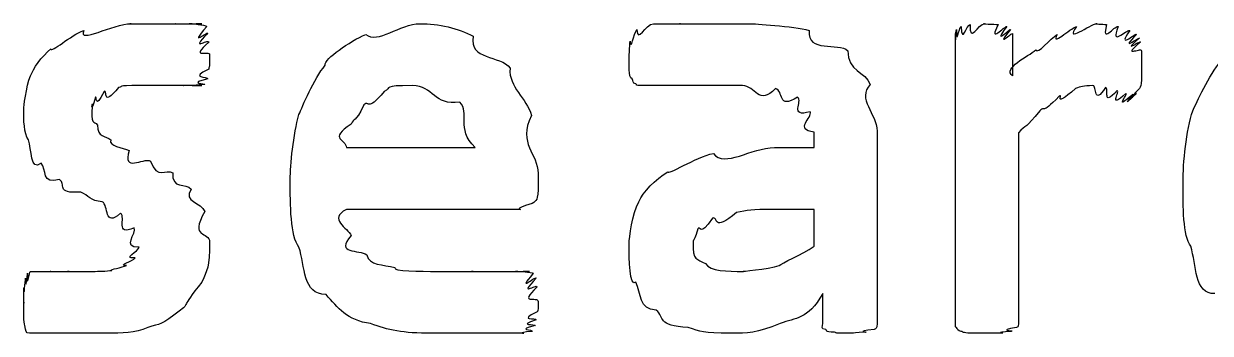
# Model space of a CAD drawing. Header units: millimetres. Extents: x 0 to 216, y 0 to 279.
# Drawn here: x 75.8 to 82.55, y 57.65 to 59.41 of the extents above; entities that cross this region are included whole.
import ezdxf

# ---------------------------------------------------------------- set-up
doc = ezdxf.new("R2010")
doc.units = ezdxf.units.MM
doc.layers.get('0').update_dxf_attribs({"linetype": 'CONTINUOUS'})

msp = doc.modelspace()

# ---------------------------------------------------------------- linework, layer by layer
at = {"color": 0}
for p, q in [((81.1043, 57.7024), (81.1043, 59.3563)), ((81.4296, 59.3563), (81.4296, 59.1136)), ((82.1626, 59.1742), (82.1626, 59.1742)), ((80.2996, 58.7058), (80.2996, 58.7939)), ((80.6581, 58.7996), (80.6581, 57.7024)), ((81.4627, 58.7887), (81.4627, 57.7024)), ((77.6372, 58.7058), (78.3703, 58.7058)), ((80.0735, 58.7058), (80.2996, 58.7058)), ((78.7287, 58.5569), (78.7287, 58.4962)), ((78.6239, 58.353), (77.6372, 58.353)), ((80.2996, 58.353), (80.0626, 58.353)), ((80.2996, 58.1434), (80.2996, 58.353)), ((76.8586, 58.1656), (76.8586, 58.1656)), ((80.3494, 57.7024), (80.3494, 57.8735))]:
    msp.add_line(p, q, dxfattribs=at)
for points in [[(76.1421, 59.3729), (76.1047, 59.2928), (76.309, 59.4113), (76.4124, 59.4113)], [(76.4124, 59.4113), (76.3693, 59.4113), (76.5006, 59.4113), (76.5447, 59.4113)], [(76.5447, 59.4113), (76.575, 59.4113), (76.6286, 59.4113), (76.6657, 59.4113)], [(76.6657, 59.4113), (76.6491, 59.4113), (76.7334, 59.4113), (76.7595, 59.4113)], [(76.7595, 59.4113), (76.7002, 59.4113), (76.8036, 59.4113), (76.8145, 59.4113)], [(76.8145, 59.4113), (76.7263, 59.4113), (76.8382, 59.406), (76.8421, 59.3947)], [(76.8421, 59.3947), (76.7334, 59.2709), (76.8477, 59.37), (76.8477, 59.3563)], [(77.7476, 59.3506), (77.8136, 59.2928), (77.942, 59.4113), (78.0563, 59.4113)], [(78.0563, 59.4113), (78.1625, 59.4113), (78.274, 59.3866), (78.3594, 59.3397)], [(79.2522, 59.3122), (79.2579, 59.2487), (79.2716, 59.3563), (79.291, 59.3781)], [(79.291, 59.3781), (79.2939, 59.2928), (79.3404, 59.4113), (79.3845, 59.4113)], [(79.3845, 59.4113), (79.3821, 59.4113), (79.4798, 59.4113), (79.539, 59.4113)], [(79.539, 59.4113), (79.5002, 59.4113), (79.6604, 59.4113), (79.7264, 59.4113)], [(79.7264, 59.4113), (79.7539, 59.4113), (79.8657, 59.4113), (79.9359, 59.4113)], [(79.9359, 59.4113), (79.9553, 59.4113), (80.1797, 59.3975), (80.2721, 59.3729)], [(81.1043, 59.3563), (81.1043, 59.2638), (81.1057, 59.37), (81.11, 59.3781)], [(81.11, 59.3781), (81.1114, 59.279), (81.1223, 59.3908), (81.1375, 59.3947)], [(81.1375, 59.3947), (81.1403, 59.2899), (81.1678, 59.406), (81.1872, 59.406)], [(81.1872, 59.406), (81.1816, 59.2928), (81.2366, 59.4113), (81.2698, 59.4113)], [(81.2698, 59.4113), (81.2437, 59.4113), (81.3248, 59.4085), (81.347, 59.406)], [(81.347, 59.406), (81.2878, 59.2899), (81.3855, 59.4018), (81.3964, 59.3947)], [(81.3964, 59.3947), (81.3096, 59.279), (81.4144, 59.3852), (81.4186, 59.3781)], [(81.4186, 59.3781), (81.3209, 59.2638), (81.4296, 59.363), (81.4296, 59.3563)], [(81.6832, 59.3506), (81.6448, 59.2748), (81.7563, 59.3866), (81.7933, 59.3947)], [(81.7933, 59.3947), (81.7217, 59.2928), (81.872, 59.4113), (81.9094, 59.4113)], [(81.9094, 59.4113), (81.89, 59.4113), (81.9422, 59.4085), (81.9644, 59.406)], [(81.9644, 59.406), (81.934, 59.2899), (82.0085, 59.4018), (82.0304, 59.3947)], [(82.0304, 59.3947), (81.9824, 59.2748), (82.0773, 59.3796), (82.0967, 59.3729)], [(75.9548, 59.2681), (75.9548, 59.242), (76.0677, 59.3467), (76.1421, 59.3729)], [(76.8477, 59.3563), (76.7373, 59.2459), (76.8533, 59.3288), (76.8533, 59.3065)], [(76.8533, 59.3065), (76.7401, 59.2046), (76.8586, 59.2638), (76.8586, 59.2349)], [(77.5159, 59.1742), (77.512, 59.213), (77.6552, 59.3094), (77.7476, 59.3506)], [(78.3594, 59.3397), (78.3318, 59.2018), (78.5139, 59.2349), (78.5689, 59.1577)], [(79.2469, 59.213), (79.2469, 59.2046), (79.2484, 59.2899), (79.2522, 59.3122)], [(80.2721, 59.3729), (80.2569, 59.242), (80.4376, 59.3079), (80.4926, 59.2571)], [(81.5619, 59.2624), (81.5703, 59.2307), (81.6462, 59.3288), (81.6832, 59.3506)], [(82.0967, 59.3729), (82.0194, 59.2596), (82.127, 59.3577), (82.1351, 59.3506)], [(82.1351, 59.3506), (82.0332, 59.2459), (82.1475, 59.3355), (82.1517, 59.3288)], [(82.1517, 59.3288), (82.0416, 59.2349), (82.1574, 59.3178), (82.1574, 59.3065)], [(82.1574, 59.3065), (82.0441, 59.213), (82.1626, 59.279), (82.1626, 59.2571)], [(75.8391, 59.1136), (75.8515, 59.1538), (75.9023, 59.224), (75.9548, 59.2681)], [(80.4926, 59.2571), (80.4884, 59.1386), (80.5931, 59.1414), (80.6192, 59.0642)], [(81.4296, 59.1136), (81.3689, 59.1577), (81.5206, 59.2254), (81.5619, 59.2624)], [(82.1626, 59.2571), (82.1626, 59.1714), (82.1626, 59.2102), (82.1626, 59.1742)], [(76.8586, 59.2349), (76.8586, 59.1467), (76.8558, 59.1771), (76.8533, 59.1524)], [(77.3673, 58.8931), (77.3864, 58.94), (77.4527, 59.0973), (77.5159, 59.1742)], [(79.2469, 59.1467), (79.2469, 59.1386), (79.2469, 59.1908), (79.2469, 59.213)], [(82.1626, 59.1742), (82.1626, 59.1026), (82.1626, 59.1136), (82.1626, 59.0917)], [(82.4547, 58.9153), (82.477, 58.9594), (82.5486, 59.122), (82.6149, 59.1965)], [(75.8003, 58.9319), (75.8003, 58.922), (75.8126, 59.0585), (75.8391, 59.1136)], [(76.8533, 59.1524), (76.7373, 59.0984), (76.8505, 59.1111), (76.8477, 59.0973)], [(78.5689, 59.1577), (78.5594, 59.0476), (78.6638, 58.9897), (78.6903, 58.8878)], [(79.2635, 59.0973), (79.2498, 59.0984), (79.2498, 59.1273), (79.2469, 59.1467)], [(76.3404, 59.0476), (76.2441, 58.9291), (76.2801, 59.0367), (76.2579, 59.0254)], [(76.4618, 59.0585), (76.3143, 59.0585), (76.3764, 59.0543), (76.3404, 59.0476)], [(76.5997, 59.0585), (76.5281, 59.0585), (76.5129, 59.0585), (76.4618, 59.0585)], [(76.7045, 59.0585), (76.6078, 59.0585), (76.6396, 59.0585), (76.5997, 59.0585)], [(76.7761, 59.0585), (76.6671, 59.0585), (76.7334, 59.0585), (76.7045, 59.0585)], [(76.8145, 59.0585), (76.7045, 59.0585), (76.7941, 59.0585), (76.7761, 59.0585)], [(76.8311, 59.0642), (76.7182, 59.0585), (76.8216, 59.0585), (76.8145, 59.0585)], [(76.8477, 59.0973), (76.7292, 59.0695), (76.8382, 59.0709), (76.8311, 59.0642)], [(78.0122, 59.0585), (77.8387, 59.0585), (77.899, 59.0476), (77.8524, 59.0254)], [(78.2821, 58.965), (78.136, 58.94), (78.1332, 59.0585), (78.0122, 59.0585)], [(79.2854, 59.0695), (79.2649, 59.0723), (79.2702, 59.086), (79.2635, 59.0973)], [(79.3129, 59.0585), (79.2797, 59.0585), (79.2925, 59.0613), (79.2854, 59.0695)], [(79.3845, 59.0585), (79.3048, 59.0585), (79.3267, 59.0585), (79.3129, 59.0585)], [(79.5059, 59.0585), (79.3708, 59.0585), (79.4177, 59.0585), (79.3845, 59.0585)], [(79.6713, 59.0585), (79.5845, 59.0585), (79.5528, 59.0585), (79.5059, 59.0585)], [(79.8918, 59.0585), (79.7126, 59.0585), (79.7373, 59.0585), (79.6713, 59.0585)], [(80.0791, 59.0419), (79.9853, 58.94), (79.9648, 59.0585), (79.8918, 59.0585)], [(80.2058, 58.9926), (80.0876, 58.9181), (80.1303, 59.031), (80.0791, 59.0419)], [(80.6192, 59.0642), (80.5395, 58.9841), (80.6581, 58.8987), (80.6581, 58.7996)], [(81.788, 59.0419), (81.6472, 58.922), (81.7273, 59.0201), (81.6942, 58.9979)], [(81.8871, 59.0585), (81.8279, 59.0585), (81.8212, 59.0532), (81.788, 59.0419)], [(81.9587, 59.0476), (81.8871, 58.94), (81.9118, 59.0585), (81.8871, 59.0585)], [(82.0251, 59.031), (81.934, 58.9291), (81.9838, 59.0434), (81.9587, 59.0476)], [(82.1517, 59.0419), (82.0332, 58.9181), (82.1422, 59.0215), (82.1351, 59.0144)], [(82.1626, 59.0917), (82.1626, 59.0585), (82.1588, 59.0532), (82.1517, 59.0419)], [(76.2081, 58.9926), (76.1781, 58.885), (76.1919, 58.9675), (76.1919, 58.9538)], [(76.2579, 59.0254), (76.2, 58.9111), (76.2194, 59.0063), (76.2081, 58.9926)], [(77.8524, 59.0254), (77.7476, 58.9001), (77.7695, 58.9813), (77.7363, 58.9485)], [(80.2778, 58.9097), (80.1536, 58.874), (80.239, 58.9703), (80.2058, 58.9926)], [(81.6942, 58.9979), (81.5813, 58.8821), (81.624, 58.9509), (81.5841, 58.9153)], [(82.0745, 59.0144), (81.9711, 58.9181), (82.0431, 59.0268), (82.0251, 59.031)], [(82.1133, 59.0091), (82, 58.9068), (82.0882, 59.0102), (82.0745, 59.0144)], [(82.1351, 59.0144), (82.0222, 58.9068), (82.1242, 59.0091), (82.1133, 59.0091)], [(75.8278, 58.7498), (75.8003, 58.7858), (75.8003, 58.8617), (75.8003, 58.9319)], [(76.1919, 58.9538), (76.1781, 58.8229), (76.2, 58.8656), (76.2194, 58.8328)], [(77.7363, 58.9485), (77.6841, 58.838), (77.6827, 58.8821), (77.6647, 58.838)], [(78.3703, 58.7058), (78.2574, 58.8162), (78.3442, 58.9015), (78.2821, 58.965)], [(80.2996, 58.7939), (80.1839, 58.8077), (80.2915, 58.8768), (80.2778, 58.9097)], [(81.5841, 58.9153), (81.504, 58.8119), (81.5068, 58.8395), (81.4627, 58.7887)], [(82.3997, 58.5075), (82.3997, 58.6176), (82.4177, 58.8049), (82.4547, 58.9153)], [(76.2194, 58.8328), (76.2194, 58.7608), (76.2663, 58.7745), (76.2963, 58.7498)], [(77.3176, 58.5241), (77.3176, 58.6024), (77.3342, 58.783), (77.3673, 58.8931)], [(77.6647, 58.838), (77.53, 58.7527), (77.6372, 58.7527), (77.6372, 58.7058)], [(78.6903, 58.8878), (78.6102, 58.7237), (78.7287, 58.674), (78.7287, 58.5569)], [(75.8994, 58.6176), (75.8363, 58.5653), (75.8458, 58.6976), (75.8278, 58.7498)], [(76.2963, 58.7498), (76.2811, 58.7128), (76.364, 58.7072), (76.4011, 58.6892)], [(79.7264, 58.6726), (79.787, 58.5872), (79.944, 58.7058), (80.0735, 58.7058)], [(76.4011, 58.6892), (76.3584, 58.5583), (76.4812, 58.6507), (76.5224, 58.6285)], [(79.4674, 58.5682), (79.4632, 58.5431), (79.623, 58.6507), (79.7264, 58.6726)], [(76.0042, 58.5241), (75.8994, 58.4923), (75.9326, 58.5805), (75.8994, 58.6176)], [(76.5224, 58.6285), (76.5609, 58.5184), (76.6078, 58.5872), (76.6491, 58.5625)], [(76.6491, 58.5625), (76.641, 58.4659), (76.7235, 58.5047), (76.7539, 58.4687)], [(79.302, 58.3971), (79.3238, 58.4521), (79.3972, 58.5241), (79.4674, 58.5682)], [(76.1256, 58.4521), (75.9767, 58.4412), (76.0444, 58.4976), (76.0042, 58.5241)], [(77.3673, 58.1381), (77.3176, 58.2013), (77.3176, 58.3766), (77.3176, 58.5241)], [(78.7287, 58.4962), (78.7287, 58.3971), (78.7178, 58.408), (78.6956, 58.3861)], [(82.4438, 58.1434), (82.3997, 58.2013), (82.3997, 58.371), (82.3997, 58.5075)], [(76.2469, 58.3971), (76.1781, 58.3999), (76.1697, 58.4331), (76.1256, 58.4521)], [(76.7539, 58.4687), (76.7045, 58.3971), (76.8117, 58.3928), (76.8311, 58.342)], [(76.3517, 58.3311), (76.255, 58.2454), (76.2868, 58.3777), (76.2469, 58.3971)], [(78.6956, 58.3861), (78.5661, 58.353), (78.6486, 58.353), (78.6239, 58.353)], [(79.2469, 58.1547), (79.2469, 58.1946), (79.2649, 58.3269), (79.302, 58.3971)], [(76.4286, 58.2482), (76.3185, 58.1988), (76.3845, 58.3089), (76.3517, 58.3311)], [(76.8311, 58.342), (76.7401, 58.1794), (76.8586, 58.2344), (76.8586, 58.1656)], [(77.6372, 58.353), (77.53, 58.2979), (77.6457, 58.2482), (77.6647, 58.2041)], [(79.7207, 58.3036), (79.6438, 58.1875), (79.6562, 58.2676), (79.6382, 58.2429)], [(79.8587, 58.3364), (79.7168, 58.2164), (79.7567, 58.3173), (79.7207, 58.3036)], [(80.0626, 58.353), (79.9483, 58.353), (79.9165, 58.3477), (79.8587, 58.3364)], [(76.4565, 58.1381), (76.3545, 58.1353), (76.4466, 58.2179), (76.4286, 58.2482)], [(79.6382, 58.2429), (79.6064, 58.1395), (79.6107, 58.1946), (79.6107, 58.1656)], [(76.8586, 58.1656), (76.8586, 58.0249), (76.8435, 58.0058), (76.8145, 57.9395)], [(77.6647, 58.2041), (77.567, 58.0954), (77.7117, 58.1272), (77.7529, 58.094)], [(79.6107, 58.1656), (79.6064, 58.0581), (79.6339, 58.0732), (79.6823, 58.0443)], [(76.4342, 58.0775), (76.3545, 58.069), (76.4565, 58.1159), (76.4565, 58.1381)], [(77.5215, 57.8679), (77.3864, 57.8679), (77.403, 58.0305), (77.3673, 58.1381)], [(77.7529, 58.094), (77.7656, 58.0334), (77.8468, 58.0401), (77.9127, 58.0224)], [(79.2854, 57.9395), (79.2469, 57.9039), (79.2469, 58.0732), (79.2469, 58.1547)], [(80.1014, 58.0334), (80.1137, 58.0471), (80.2294, 58.0954), (80.2996, 58.1434)], [(82.5817, 57.8735), (82.4618, 57.8707), (82.477, 58.0362), (82.4438, 58.1434)], [(76.302, 58.0058), (76.2854, 58.0111), (76.3626, 58.0224), (76.3845, 58.0334)], [(76.3845, 58.0334), (76.3295, 58.0334), (76.4233, 58.0581), (76.4342, 58.0775)], [(77.9127, 58.0224), (77.8979, 58.0002), (78.0591, 58.0002), (78.1554, 58.0002)], [(79.6823, 58.0443), (79.7059, 58.0002), (79.805, 58.0002), (79.8971, 58.0002)], [(79.8971, 58.0002), (79.871, 58.0002), (80.0379, 58.0111), (80.1014, 58.0334)], [(75.8003, 57.9067), (75.8031, 57.8418), (75.8074, 57.9466), (75.8112, 57.9617)], [(75.8112, 57.9617), (75.8112, 57.8707), (75.8183, 57.985), (75.8225, 57.9893)], [(75.8225, 57.9893), (75.8183, 57.8817), (75.8306, 58.0002), (75.8391, 58.0002)], [(75.8391, 58.0002), (75.8363, 58.0002), (75.8638, 58.0002), (75.8832, 58.0002)], [(75.8832, 58.0002), (75.8776, 58.0002), (75.9284, 58.0002), (75.9548, 58.0002)], [(75.9548, 58.0002), (75.9326, 58.0002), (76.018, 58.0002), (76.0596, 58.0002)], [(76.0596, 58.0002), (76.0127, 58.0002), (76.145, 58.0002), (76.1972, 58.0002)], [(76.1972, 58.0002), (76.2222, 58.0002), (76.2716, 58.0016), (76.302, 58.0058)], [(78.1554, 58.0002), (78.1886, 58.0002), (78.3001, 58.0002), (78.3594, 58.0002)], [(78.3594, 58.0002), (78.3057, 58.0002), (78.4669, 58.0002), (78.5082, 58.0002)], [(78.5082, 58.0002), (78.5082, 58.0002), (78.5869, 58.0002), (78.613, 58.0002)], [(78.613, 58.0002), (78.5633, 58.0002), (78.6638, 58.0002), (78.679, 58.0002)], [(78.679, 58.0002), (78.5883, 58.0002), (78.697, 57.996), (78.7012, 57.9893)], [(78.7012, 57.9893), (78.5992, 57.8707), (78.7135, 57.9755), (78.7178, 57.9617)], [(78.7178, 57.9617), (78.6074, 57.846), (78.7231, 57.9342), (78.7231, 57.912)], [(75.8003, 57.8238), (75.8003, 57.7977), (75.8003, 57.8845), (75.8003, 57.9067)], [(76.8145, 57.9395), (76.6851, 57.7797), (76.7486, 57.8238), (76.6932, 57.7797)], [(78.7231, 57.912), (78.6102, 57.8019), (78.7287, 57.8626), (78.7287, 57.8294)], [(79.4011, 57.7797), (79.302, 57.7797), (79.3143, 57.8764), (79.2854, 57.9395)], [(75.8059, 57.6915), (75.8003, 57.7095), (75.8003, 57.7688), (75.8003, 57.8238)], [(77.7752, 57.7024), (77.64, 57.7204), (77.5903, 57.7935), (77.5215, 57.8679)], [(78.7287, 57.8294), (78.7287, 57.7465), (78.7259, 57.7868), (78.7231, 57.7688)], [(80.3494, 57.8735), (80.2612, 57.7204), (80.1949, 57.7384), (80.1067, 57.7024)], [(76.6932, 57.7797), (76.5789, 57.6915), (76.5789, 57.7024), (76.5059, 57.6806)], [(78.7231, 57.7688), (78.6074, 57.7137), (78.7206, 57.7384), (78.7178, 57.7247)], [(79.5831, 57.6806), (79.4011, 57.6915), (79.4523, 57.7356), (79.4011, 57.7797)], [(75.8335, 57.6474), (75.8112, 57.6474), (75.8126, 57.6612), (75.8059, 57.6915)], [(78.1223, 57.6474), (77.9568, 57.6474), (77.8743, 57.6654), (77.7752, 57.7024)], [(78.7121, 57.6915), (78.5964, 57.6654), (78.7026, 57.6696), (78.6956, 57.6584)], [(78.7178, 57.7247), (78.6035, 57.6873), (78.715, 57.7024), (78.7121, 57.6915)], [(80.1067, 57.7024), (79.9663, 57.6474), (79.925, 57.6474), (79.8255, 57.6474)], [(80.366, 57.6696), (80.3342, 57.6696), (80.3494, 57.6873), (80.3494, 57.7024)], [(80.6581, 57.7024), (80.6581, 57.6696), (80.6524, 57.6763), (80.6415, 57.6696)], [(81.11, 57.6806), (81.1043, 57.6763), (81.1043, 57.6943), (81.1043, 57.7024)], [(81.4627, 57.7024), (81.4599, 57.6763), (81.4585, 57.6873), (81.4518, 57.6806)], [(75.8941, 57.6474), (75.8363, 57.6474), (75.8472, 57.6474), (75.8335, 57.6474)], [(75.9876, 57.6474), (75.8885, 57.6474), (75.9188, 57.6474), (75.8941, 57.6474)], [(76.1199, 57.6474), (75.9658, 57.6474), (76.0278, 57.6474), (75.9876, 57.6474)], [(76.2744, 57.6474), (76.1781, 57.6474), (76.1668, 57.6474), (76.1199, 57.6474)], [(76.5059, 57.6806), (76.4357, 57.6474), (76.3584, 57.6474), (76.2744, 57.6474)], [(78.3375, 57.6474), (78.1664, 57.6474), (78.1995, 57.6474), (78.1223, 57.6474)], [(78.5139, 57.6474), (78.4158, 57.6474), (78.4035, 57.6474), (78.3375, 57.6474)], [(78.6405, 57.6474), (78.5192, 57.6474), (78.5647, 57.6474), (78.5139, 57.6474)], [(78.6956, 57.6584), (78.5855, 57.6474), (78.6737, 57.6474), (78.6405, 57.6474)], [(79.8255, 57.6474), (79.6618, 57.6474), (79.6562, 57.6584), (79.5831, 57.6806)], [(80.4153, 57.6531), (80.3561, 57.6545), (80.3769, 57.6612), (80.366, 57.6696)], [(80.5035, 57.6474), (80.4002, 57.6474), (80.4376, 57.6488), (80.4153, 57.6531)], [(80.5917, 57.6531), (80.4774, 57.6474), (80.5438, 57.6474), (80.5035, 57.6474)], [(80.6415, 57.6696), (80.5173, 57.6545), (80.614, 57.6559), (80.5917, 57.6531)], [(81.1375, 57.6584), (81.1156, 57.6612), (81.117, 57.6721), (81.11, 57.6806)], [(81.1925, 57.6474), (81.1403, 57.6502), (81.1512, 57.6545), (81.1375, 57.6584)], [(81.2807, 57.6474), (81.1886, 57.6474), (81.2176, 57.6474), (81.1925, 57.6474)], [(81.3689, 57.6474), (81.2588, 57.6474), (81.3167, 57.6474), (81.2807, 57.6474)], [(81.4243, 57.6584), (81.3058, 57.6502), (81.394, 57.6502), (81.3689, 57.6474)], [(81.4518, 57.6806), (81.3319, 57.6612), (81.438, 57.6654), (81.4243, 57.6584)]]:
    msp.add_open_spline(points, degree=3, dxfattribs=at)

doc.saveas('drawing.dxf')
